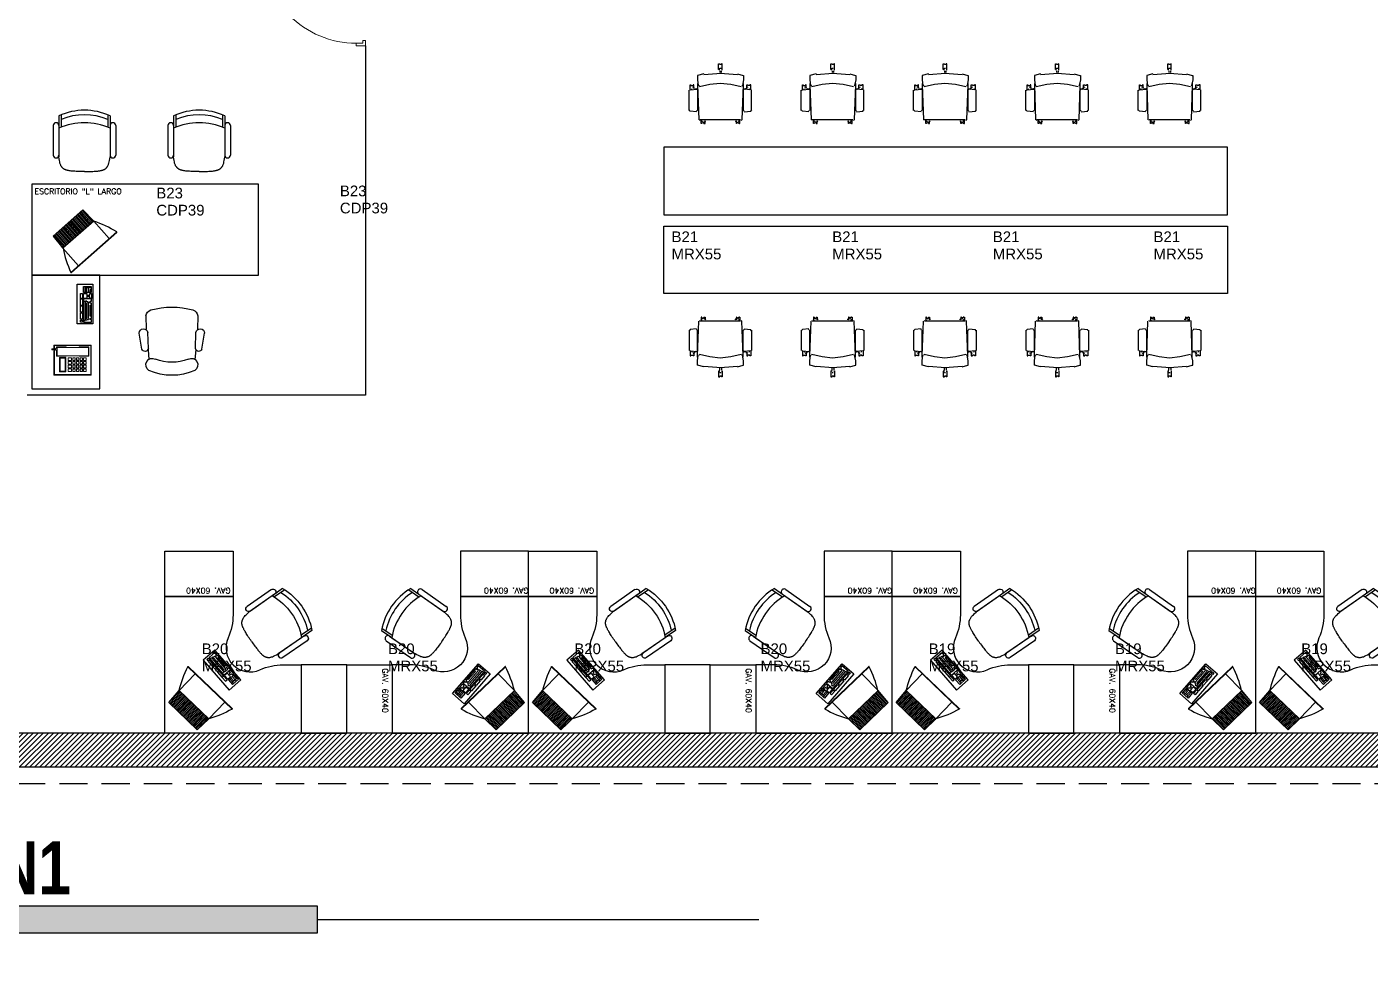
# Model space of a CAD drawing. Header units: millimetres. Extents: x -101 to 3415, y -52 to 1366.
# Drawn here: x 91.42 to 103.34, y 113.46 to 121.87 of the extents above; entities that cross this region are included whole.
import ezdxf
from ezdxf.enums import TextEntityAlignment as Align

# ---------------------------------------------------------------- set-up
doc = ezdxf.new("R2010")
doc.units = ezdxf.units.MM
doc.linetypes.add('XR LINDERO N$0$A-100a LALA IRAPUATO nave equipo$0$HIDDEN', pattern=[0.375, 0.25, -0.125])
for name, color, linetype in [('00_ARQ', 8, 'Continuous'), ('ARQ', 8, 'Continuous'), ('ARQ_MOBILIARIO', 8, 'Continuous'), ('Texto_Iluminación', 7, 'Continuous')]:
    doc.layers.add(name, color=color, linetype=linetype)
doc.styles.add('prot4', font='swisseb.ttf', dxfattribs={"width": 0.56})
doc.styles.add('ROMANS', font='romans.shx')
doc.styles.add('TÍTULO', font='arial.ttf', dxfattribs={"height": 0.19})

# ---------------------------------------------------------------- blocks, each defined once
blk = doc.blocks.new('TÍTULO PLANO')
blk.add_hatch(color=256).paths.add_polyline_path([(1.912, -0.158), (8.747, -0.158), (8.747, 0.158), (1.912, 0.158)])
for p, q in [((1.912, 0), (0, 0)), ((8.747, 0), (13.969, 0))]:
    blk.add_line(p, q)
blk.add_lwpolyline([(0, 0.658), (1.315, 0.658), (1.315, -0.658), (0, -0.658)])
blk.add_lwpolyline([(1.912, -0.158), (8.747, -0.158), (8.747, 0.158), (1.912, 0.158)], close=True)
at = {"style": 'TÍTULO'}
blk.add_text('ESC.', height=0.19, dxfattribs=at).set_placement((1.912, -0.553))
at = {"style": 'prot4', "width": 0.8}
blk.add_attdef('NOMBRE', (1.912, 0.299), '', height=0.45, dxfattribs=at)
at = {"style": 'prot4'}
blk.add_attdef('NUMERO', text='', height=0.289, dxfattribs=at).set_placement((0.658, 0.326), align=Align.MIDDLE_CENTER)
at = {"style": 'prot4', "width": 1.227796}
blk.add_attdef('CLAVE', text='', height=0.289, dxfattribs=at).set_placement((-0.048, -0.472), (1.289, -0.472), align=Align.FIT)
at = {"style": 'TÍTULO'}
blk.add_attdef('ESCALA', (2.63, -0.558), '', height=0.19, dxfattribs=at)
blk = doc.blocks.new('A$C435F5787')
at = {"linetype": 'ByBlock'}
for p, q in [((0, 0), (0, 0.483)), ((0, 0.483), (0.19, 0.483)), ((0.038, 0.371), (0.063, 0.371)), ((0.038, 0.311), (0.038, 0.371)), ((0.063, 0.371), (0.063, 0.311)), ((0.076, 0.381), (0.076, 0.457)), ((0.076, 0.457), (0.171, 0.457)), ((0.171, 0.381), (0.076, 0.381)), ((0.076, 0.311), (0.076, 0.371)), ((0.076, 0.371), (0.117, 0.371)), ((0.095, 0.438), (0.095, 0.454)), ((0.137, 0.438), (0.095, 0.438)), ((0.095, 0.381), (0.095, 0.435)), ((0.114, 0.384), (0.114, 0.435)), ((0.117, 0.371), (0.117, 0.311)), ((0.133, 0.33), (0.133, 0.352)), ((0.133, 0.352), (0.152, 0.352)), ((0.152, 0.33), (0.133, 0.33)), ((0.137, 0.438), (0.137, 0.454)), ((0.171, 0.438), (0.137, 0.438)), ((0.137, 0.381), (0.137, 0.435)), ((0.152, 0.352), (0.152, 0.371)), ((0.152, 0.371), (0.175, 0.371)), ((0.152, 0.311), (0.152, 0.33)), ((0.156, 0.384), (0.156, 0.419)), ((0.156, 0.419), (0.171, 0.419)), ((0.171, 0.457), (0.171, 0.381)), ((0.175, 0.371), (0.175, 0.311)), ((0.19, 0.483), (0.19, 0)), ((0.063, 0.311), (0.038, 0.311)), ((0.038, 0.305), (0.063, 0.305)), ((0.038, 0.225), (0.038, 0.305)), ((0.063, 0.225), (0.038, 0.225)), ((0.038, 0.143), (0.038, 0.219)), ((0.038, 0.219), (0.063, 0.219)), ((0.063, 0.305), (0.063, 0.225)), ((0.063, 0.219), (0.063, 0.143)), ((0.117, 0.311), (0.076, 0.311)), ((0.076, 0.305), (0.076, 0.022)), ((0.175, 0.305), (0.076, 0.305)), ((0.098, 0.273), (0.079, 0.273)), ((0.117, 0.279), (0.098, 0.279)), ((0.098, 0.279), (0.098, 0.273)), ((0.098, 0.051), (0.098, 0.267)), ((0.117, 0.267), (0.117, 0.279)), ((0.133, 0.267), (0.117, 0.267)), ((0.117, 0.06), (0.117, 0.257)), ((0.133, 0.257), (0.133, 0.267)), ((0.152, 0.257), (0.133, 0.257)), ((0.137, 0.07), (0.137, 0.254)), ((0.175, 0.311), (0.152, 0.311)), ((0.156, 0.254), (0.156, 0.276)), ((0.156, 0.276), (0.175, 0.276)), ((0.175, 0.254), (0.156, 0.254)), ((0.156, 0.095), (0.156, 0.229)), ((0.156, 0.229), (0.175, 0.229)), ((0.175, 0.276), (0.175, 0.305)), ((0.175, 0.067), (0.175, 0.254)), ((0.063, 0.143), (0.038, 0.143)), ((0.038, 0.133), (0.063, 0.133)), ((0.038, 0.057), (0.038, 0.133)), ((0.063, 0.057), (0.038, 0.057)), ((0.038, 0.044), (0.063, 0.044)), ((0.038, 0.022), (0.038, 0.044)), ((0.063, 0.022), (0.038, 0.022)), ((0.063, 0.133), (0.063, 0.057)), ((0.063, 0.044), (0.063, 0.022)), ((0.076, 0.022), (0.175, 0.022)), ((0.079, 0.041), (0.095, 0.041)), ((0.095, 0.041), (0.095, 0.048)), ((0.095, 0.048), (0.117, 0.048)), ((0.117, 0.048), (0.117, 0.054)), ((0.117, 0.054), (0.137, 0.054)), ((0.137, 0.054), (0.137, 0.063)), ((0.137, 0.063), (0.156, 0.063)), ((0.175, 0.095), (0.156, 0.095)), ((0.156, 0.051), (0.156, 0.067)), ((0.156, 0.067), (0.175, 0.067)), ((0.175, 0.051), (0.156, 0.051)), ((0.175, 0.022), (0.175, 0.051)), ((0.19, 0), (0, 0))]:
    blk.add_line(p, q, dxfattribs=at)
blk = doc.blocks.new('m-tv pla')
h = blk.add_hatch()
h.set_pattern_fill('ANSI31', color=256, scale=0.005, angle=45, style=0)
h.set_pattern_definition([(90, (-254.158094, -242.753814), (-0.015875, 2e-18), [])])
h.paths.add_polyline_path([(0.24, -0.474), (0.25, -0.284), (-0.25, -0.284), (-0.24, -0.474)])
for p, q in [((0.373, 0), (-0.373, 0)), ((-0.368, 0.006), (0.368, 0.006)), ((-0.25, -0.284), (-0.25, 0)), ((0.25, -0.284), (0.25, 0)), ((-0.24, -0.474), (-0.25, -0.284)), ((-0.25, -0.284), (0.25, -0.284)), ((0.24, -0.474), (0.25, -0.284)), ((-0.24, -0.474), (0.24, -0.474))]:
    blk.add_line(p, q)
for centre, radius, start, end in [((-0.368, 0.001), 0.005, 90, 196.7752), ((0.898, 0.383), 1.327, 196.7752, 210.1505), ((-0.898, 0.383), 1.327, 329.8495, 343.2248), ((0.368, 0.001), 0.005, 343.2248, 90)]:
    blk.add_arc(centre, radius, start, end)
blk = doc.blocks.new('A$C369842D8')
for p, q in [((0.05, 0.491), (0.05, 0.381)), ((0.07, 0.5), (0.07, 0.39)), ((0.48, 0.5), (0.48, 0.39)), ((0.5, 0.491), (0.5, 0.381)), ((0, 0.405), (0, 0.145)), ((0.05, 0.405), (0.05, 0.145)), ((0.05, 0.38), (0.05, 0.13)), ((0.5, 0.405), (0.5, 0.145)), ((0.5, 0.38), (0.5, 0.13)), ((0.55, 0.405), (0.55, 0.145))]:
    blk.add_line(p, q)
for points in [[(0.275, 0), (0.262, 0), (0.249, 0), (0.236, 0.001), (0.224, 0.001), (0.212, 0.001), (0.201, 0.002), (0.19, 0.003), (0.181, 0.003), (0.172, 0.004), (0.164, 0.005), (0.157, 0.005), (0.15, 0.006), (0.145, 0.007), (0.139, 0.008), (0.134, 0.009), (0.13, 0.009), (0.126, 0.01), (0.122, 0.011), (0.118, 0.012), (0.114, 0.013), (0.111, 0.014), (0.108, 0.015), (0.105, 0.017), (0.102, 0.018), (0.1, 0.019), (0.097, 0.021), (0.095, 0.022), (0.093, 0.024), (0.091, 0.025), (0.089, 0.027), (0.087, 0.028), (0.085, 0.03), (0.083, 0.032), (0.081, 0.034), (0.079, 0.036), (0.077, 0.039), (0.075, 0.041), (0.073, 0.044), (0.071, 0.048), (0.068, 0.051), (0.066, 0.056), (0.064, 0.061), (0.062, 0.067), (0.059, 0.075), (0.057, 0.085), (0.055, 0.097), (0.052, 0.112), (0.05, 0.13)], [(0.275, 0), (0.288, 0), (0.301, 0), (0.314, 0.001), (0.326, 0.001), (0.338, 0.001), (0.349, 0.002), (0.36, 0.003), (0.369, 0.003), (0.378, 0.004), (0.386, 0.005), (0.393, 0.005), (0.4, 0.006), (0.405, 0.007), (0.411, 0.008), (0.416, 0.009), (0.42, 0.009), (0.424, 0.01), (0.428, 0.011), (0.432, 0.012), (0.436, 0.013), (0.439, 0.014), (0.442, 0.015), (0.445, 0.017), (0.448, 0.018), (0.45, 0.019), (0.453, 0.021), (0.455, 0.022), (0.457, 0.024), (0.459, 0.025), (0.461, 0.027), (0.463, 0.028), (0.465, 0.03), (0.467, 0.032), (0.469, 0.034), (0.471, 0.036), (0.473, 0.039), (0.475, 0.041), (0.477, 0.044), (0.479, 0.048), (0.482, 0.051), (0.484, 0.056), (0.486, 0.061), (0.488, 0.067), (0.491, 0.075), (0.493, 0.085), (0.495, 0.097), (0.498, 0.112), (0.5, 0.13)]]:
    blk.add_lwpolyline(points)
for centre, radius, start, end in [((0.275, 0), 0.54, 65.3885, 114.6115), ((0.275, -0.04), 0.54, 67.7008, 112.2992), ((0.025, 0.405), 0.025, 0, 180), ((0.275, -0.11), 0.54, 65.3885, 114.6115), ((0.525, 0.405), 0.025, 0, 180), ((0.025, 0.145), 0.025, 180, 0), ((0.525, 0.145), 0.025, 180, 0)]:
    blk.add_arc(centre, radius, start, end)
blk = doc.blocks.new('XR N1-N2$0$030 puerta 013-h')
at = {"linetype": 'Continuous', "lineweight": 0}
for p, q in [((3.994, 17.305), (3.994, 17.255)), ((4.007, 17.305), (3.994, 17.305)), ((3.994, 17.255), (4.007, 17.255)), ((4.007, 17.305), (4.007, 17.293)), ((4.007, 17.293), (4.019, 17.293)), ((4.007, 17.255), (4.007, 17.268)), ((4.007, 17.268), (4.019, 17.268)), ((4.019, 17.33), (4.069, 17.33)), ((4.019, 16.38), (4.019, 17.33)), ((4.069, 17.33), (4.069, 16.38)), ((4.081, 17.293), (4.069, 17.293)), ((4.081, 17.268), (4.069, 17.268)), ((4.081, 17.305), (4.094, 17.305)), ((4.081, 17.305), (4.081, 17.293)), ((4.081, 17.255), (4.081, 17.268)), ((4.094, 17.255), (4.081, 17.255)), ((4.094, 17.305), (4.094, 17.255)), ((3.099, 16.365), (3.099, 16.405)), ((3.099, 16.405), (3.124, 16.405)), ((3.099, 16.315), (3.099, 16.365)), ((3.149, 16.315), (3.099, 16.315)), ((3.124, 16.405), (3.124, 16.34)), ((3.124, 16.34), (3.149, 16.34)), ((3.149, 16.34), (3.149, 16.315)), ((4.069, 16.38), (4.019, 16.38)), ((4.049, 16.34), (4.049, 16.315)), ((4.074, 16.34), (4.049, 16.34)), ((4.049, 16.315), (4.099, 16.315)), ((4.099, 16.405), (4.074, 16.405)), ((4.074, 16.405), (4.074, 16.34)), ((4.099, 16.405), (4.099, 16.315))]:
    blk.add_line(p, q, dxfattribs=at)
blk.add_arc((4.044, 16.41), 0.92, 88.4391, 180.3278, dxfattribs=at)
blk = doc.blocks.new('*U335')
at = {"layer": 'ARQ'}
for p, q in [((-0.035, 0.267), (-0.079, 0.267)), ((-0.079, 0.267), (-0.079, 0.261)), ((-0.035, 0.267), (-0.079, 0.267)), ((-0.079, 0.267), (-0.079, 0.261)), ((-0.079, 0.261), (-0.073, 0.261)), ((-0.079, 0.261), (-0.073, 0.261)), ((-0.079, 0.234), (-0.079, 0.24)), ((-0.079, 0.24), (-0.073, 0.24)), ((-0.079, 0.234), (-0.079, 0.24)), ((-0.079, 0.24), (-0.073, 0.24)), ((-0.073, 0.261), (-0.073, 0.24)), ((-0.073, 0.261), (-0.073, 0.24)), ((-0.052, 0.229), (-0.057, 0.245)), ((-0.052, 0.229), (-0.057, 0.245)), ((-0.035, 0.256), (-0.046, 0.25)), ((-0.035, 0.256), (-0.046, 0.25)), ((-0.035, 0.267), (-0.041, 0.207)), ((-0.035, 0.267), (-0.041, 0.207)), ((-0.03, 0.272), (-0.035, 0.267)), ((-0.03, 0.272), (-0.035, 0.267)), ((0.15, 0.278), (-0.03, 0.278)), ((0.15, 0.278), (-0.03, 0.278)), ((0.155, 0.267), (0.144, 0.278)), ((0.155, 0.267), (0.144, 0.278)), ((0.161, 0.212), (0.155, 0.267)), ((0.161, 0.212), (0.155, 0.267)), ((-0.171, 0.147), (-0.183, -0.006)), ((-0.171, 0.147), (-0.183, -0.006)), ((-0.177, 0.147), (-0.161, 0.202)), ((-0.177, 0.147), (-0.161, 0.202)), ((-0.161, 0.202), (-0.123, 0.202)), ((-0.161, 0.202), (-0.123, 0.202)), ((-0.123, 0.202), (-0.073, 0.196)), ((-0.123, 0.202), (-0.073, 0.196)), ((-0.09, 0.202), (-0.079, 0.202)), ((-0.09, 0.202), (-0.079, 0.202)), ((-0.063, 0.185), (-0.084, 0.093)), ((-0.063, 0.185), (-0.084, 0.093)), ((-0.046, 0.234), (-0.079, 0.234)), ((-0.046, 0.234), (-0.079, 0.234)), ((-0.079, 0.202), (0.231, 0.191)), ((-0.079, 0.202), (0.231, 0.191)), ((-0.068, 0.185), (-0.073, 0.191)), ((-0.068, 0.185), (-0.073, 0.191)), ((-0.046, 0.229), (-0.041, 0.218)), ((-0.046, 0.229), (-0.041, 0.218)), ((-0.046, 0.202), (-0.041, 0.218)), ((-0.046, 0.202), (-0.041, 0.218)), ((-0.041, 0.207), (-0.035, 0.202)), ((-0.041, 0.207), (-0.035, 0.202)), ((-0.035, 0.202), (0.15, 0.202)), ((-0.035, 0.202), (0.15, 0.202)), ((0.014, 0.196), (0.014, 0.202)), ((0.014, 0.196), (0.014, 0.202)), ((0.15, 0.207), (0.155, 0.212)), ((0.15, 0.207), (0.155, 0.212)), ((0.237, 0.18), (0.231, 0.185)), ((0.237, 0.18), (0.231, 0.185)), ((0.231, -0.18), (0.231, 0.18)), ((0.231, -0.18), (0.231, 0.18)), ((0.237, 0.163), (0.248, 0.169)), ((0.264, 0.169), (0.237, 0.169)), ((0.237, 0.163), (0.248, 0.169)), ((0.264, 0.169), (0.237, 0.169)), ((0.259, 0.142), (0.242, 0.131)), ((0.259, 0.142), (0.242, 0.131)), ((0.242, 0.136), (0.248, 0.136)), ((0.264, 0.136), (0.242, 0.136)), ((0.242, 0.136), (0.248, 0.136)), ((0.264, 0.136), (0.242, 0.136)), ((0.259, 0.147), (0.248, 0.158)), ((0.259, 0.147), (0.248, 0.158)), ((0.259, 0.163), (0.259, 0.158)), ((0.264, 0.163), (0.259, 0.163)), ((0.259, 0.163), (0.259, 0.158)), ((0.264, 0.163), (0.259, 0.163)), ((0.259, 0.152), (0.259, 0.147)), ((0.259, 0.152), (0.259, 0.147)), ((0.264, 0.147), (0.259, 0.147)), ((0.264, 0.147), (0.259, 0.147)), ((0.264, 0.163), (0.264, 0.169)), ((0.264, 0.163), (0.264, 0.169)), ((0.264, 0.147), (0.264, 0.136)), ((0.264, 0.147), (0.264, 0.136)), ((-0.259, 0.016), (-0.264, 0.016)), ((-0.264, 0.016), (-0.264, 0.005)), ((-0.259, 0.016), (-0.264, 0.016)), ((-0.264, 0.016), (-0.264, 0.005)), ((-0.264, 0.005), (-0.259, 0.005)), ((-0.264, 0.005), (-0.259, 0.005)), ((-0.215, 0.016), (-0.259, 0.016)), ((-0.215, 0.016), (-0.259, 0.016)), ((-0.259, -0.011), (-0.259, 0.005)), ((-0.259, -0.011), (-0.259, 0.005)), ((-0.226, 0.011), (-0.21, 0.011)), ((-0.226, 0.011), (-0.21, 0.011)), ((-0.226, 0.005), (-0.226, -0.006)), ((-0.226, 0.005), (-0.226, -0.006)), ((-0.215, 0.005), (-0.215, 0.016)), ((-0.215, 0.005), (-0.215, 0.016)), ((-0.204, 0.005), (-0.188, 0.005)), ((-0.204, 0.005), (-0.188, 0.005)), ((-0.084, 0.093), (-0.095, 0)), ((-0.084, 0.093), (-0.095, 0)), ((-0.264, -0.016), (-0.264, -0.011)), ((-0.264, -0.011), (-0.259, -0.011)), ((-0.264, -0.016), (-0.264, -0.011)), ((-0.264, -0.011), (-0.259, -0.011)), ((-0.259, -0.016), (-0.264, -0.016)), ((-0.259, -0.016), (-0.264, -0.016)), ((-0.215, -0.016), (-0.259, -0.016)), ((-0.215, -0.016), (-0.259, -0.016)), ((-0.21, -0.016), (-0.226, -0.016)), ((-0.21, -0.016), (-0.226, -0.016)), ((-0.215, -0.011), (-0.215, -0.016)), ((-0.215, -0.011), (-0.215, -0.016)), ((-0.188, -0.011), (-0.204, -0.011)), ((-0.188, -0.011), (-0.204, -0.011)), ((-0.183, 0), (-0.171, -0.152)), ((-0.183, 0), (-0.171, -0.152)), ((-0.095, 0), (-0.084, -0.093)), ((-0.095, 0), (-0.084, -0.093)), ((-0.084, -0.093), (-0.063, -0.185)), ((-0.084, -0.093), (-0.063, -0.185)), ((-0.177, -0.152), (-0.161, -0.202)), ((-0.177, -0.152), (-0.161, -0.202)), ((-0.161, -0.202), (-0.161, -0.207)), ((-0.161, -0.202), (-0.161, -0.207)), ((-0.161, -0.207), (-0.123, -0.207)), ((-0.161, -0.207), (-0.123, -0.207)), ((-0.123, -0.207), (-0.073, -0.196)), ((-0.123, -0.207), (-0.073, -0.196)), ((-0.09, -0.202), (-0.079, -0.202)), ((-0.09, -0.202), (-0.079, -0.202)), ((-0.079, -0.202), (0.231, -0.191)), ((-0.079, -0.202), (0.231, -0.191)), ((-0.046, -0.234), (-0.079, -0.234)), ((-0.079, -0.234), (-0.079, -0.24)), ((-0.046, -0.234), (-0.079, -0.234)), ((-0.079, -0.234), (-0.079, -0.24)), ((-0.073, -0.196), (-0.068, -0.191)), ((-0.073, -0.196), (-0.068, -0.191)), ((-0.057, -0.245), (-0.052, -0.229)), ((-0.057, -0.245), (-0.052, -0.229)), ((-0.046, -0.202), (-0.041, -0.223)), ((-0.046, -0.202), (-0.041, -0.223)), ((-0.046, -0.229), (-0.041, -0.218)), ((-0.046, -0.229), (-0.041, -0.218)), ((-0.035, -0.207), (-0.041, -0.212)), ((-0.035, -0.207), (-0.041, -0.212)), ((-0.035, -0.272), (-0.041, -0.212)), ((-0.035, -0.272), (-0.041, -0.212)), ((-0.035, -0.202), (0.15, -0.202)), ((-0.035, -0.202), (0.15, -0.202)), ((0.014, -0.202), (0.019, -0.202)), ((0.014, -0.202), (0.019, -0.202)), ((0.155, -0.212), (0.15, -0.207)), ((0.155, -0.212), (0.15, -0.207)), ((0.161, -0.212), (0.155, -0.272)), ((0.161, -0.212), (0.155, -0.272)), ((0.231, -0.191), (0.237, -0.185)), ((0.231, -0.191), (0.237, -0.185)), ((0.248, -0.169), (0.237, -0.163)), ((0.248, -0.169), (0.237, -0.163)), ((0.264, -0.174), (0.237, -0.174)), ((0.264, -0.174), (0.237, -0.174)), ((0.242, -0.136), (0.248, -0.136)), ((0.242, -0.136), (0.259, -0.147)), ((0.242, -0.136), (0.248, -0.136)), ((0.242, -0.136), (0.259, -0.147)), ((0.264, -0.142), (0.242, -0.142)), ((0.264, -0.142), (0.242, -0.142)), ((0.248, -0.163), (0.259, -0.152)), ((0.248, -0.163), (0.259, -0.152)), ((0.259, -0.152), (0.259, -0.147)), ((0.264, -0.147), (0.259, -0.147)), ((0.259, -0.152), (0.259, -0.147)), ((0.264, -0.147), (0.259, -0.147)), ((0.259, -0.163), (0.264, -0.163)), ((0.264, -0.163), (0.259, -0.163)), ((0.259, -0.163), (0.264, -0.163)), ((0.264, -0.163), (0.259, -0.163)), ((0.264, -0.147), (0.264, -0.142)), ((0.264, -0.147), (0.264, -0.142)), ((0.264, -0.169), (0.264, -0.163)), ((0.264, -0.169), (0.264, -0.163)), ((0.264, -0.169), (0.264, -0.174)), ((0.264, -0.169), (0.264, -0.174)), ((-0.079, -0.24), (-0.079, -0.245)), ((-0.079, -0.24), (-0.079, -0.245)), ((-0.079, -0.245), (-0.073, -0.245)), ((-0.079, -0.245), (-0.073, -0.245)), ((-0.079, -0.267), (-0.079, -0.261)), ((-0.079, -0.261), (-0.073, -0.261)), ((-0.079, -0.267), (-0.079, -0.261)), ((-0.079, -0.261), (-0.073, -0.261)), ((-0.079, -0.272), (-0.079, -0.267)), ((-0.079, -0.272), (-0.079, -0.267)), ((-0.035, -0.272), (-0.079, -0.272)), ((-0.035, -0.272), (-0.079, -0.272)), ((-0.073, -0.261), (-0.073, -0.245)), ((-0.073, -0.261), (-0.073, -0.245)), ((-0.046, -0.256), (-0.035, -0.261)), ((-0.046, -0.256), (-0.035, -0.261)), ((-0.035, -0.272), (-0.03, -0.278)), ((-0.035, -0.272), (-0.03, -0.278)), ((0.15, -0.278), (-0.03, -0.278)), ((0.15, -0.278), (-0.03, -0.278)), ((0.144, -0.278), (0.155, -0.267)), ((0.144, -0.278), (0.155, -0.267))]:
    blk.add_line(p, q, dxfattribs=at)
blk = doc.blocks.new('*U334')
at = {"layer": 'ARQ_MOBILIARIO', "color": 0, "linetype": 'ByBlock', "lineweight": -2, "transparency": 16777216}
for p in [(0, 0), (0, -0.996), (0, -1.993), (0, -2.989), (0, -3.986)]:
    blk.add_blockref('*U335', p, dxfattribs=at)
blk = doc.blocks.new('*U321')
at = {"layer": 'ARQ'}
for p, q in [((-0.035, 0.267), (-0.079, 0.267)), ((-0.079, 0.267), (-0.079, 0.261)), ((-0.035, 0.267), (-0.079, 0.267)), ((-0.079, 0.267), (-0.079, 0.261)), ((-0.079, 0.261), (-0.073, 0.261)), ((-0.079, 0.261), (-0.073, 0.261)), ((-0.079, 0.234), (-0.079, 0.24)), ((-0.079, 0.24), (-0.073, 0.24)), ((-0.079, 0.234), (-0.079, 0.24)), ((-0.079, 0.24), (-0.073, 0.24)), ((-0.073, 0.261), (-0.073, 0.24)), ((-0.073, 0.261), (-0.073, 0.24)), ((-0.052, 0.229), (-0.057, 0.245)), ((-0.052, 0.229), (-0.057, 0.245)), ((-0.035, 0.256), (-0.046, 0.25)), ((-0.035, 0.256), (-0.046, 0.25)), ((-0.035, 0.267), (-0.041, 0.207)), ((-0.035, 0.267), (-0.041, 0.207)), ((-0.03, 0.272), (-0.035, 0.267)), ((-0.03, 0.272), (-0.035, 0.267)), ((0.15, 0.278), (-0.03, 0.278)), ((0.15, 0.278), (-0.03, 0.278)), ((0.155, 0.267), (0.144, 0.278)), ((0.155, 0.267), (0.144, 0.278)), ((0.161, 0.212), (0.155, 0.267)), ((0.161, 0.212), (0.155, 0.267)), ((-0.171, 0.147), (-0.183, -0.006)), ((-0.171, 0.147), (-0.183, -0.006)), ((-0.177, 0.147), (-0.161, 0.202)), ((-0.177, 0.147), (-0.161, 0.202)), ((-0.161, 0.202), (-0.123, 0.202)), ((-0.161, 0.202), (-0.123, 0.202)), ((-0.123, 0.202), (-0.073, 0.196)), ((-0.123, 0.202), (-0.073, 0.196)), ((-0.09, 0.202), (-0.079, 0.202)), ((-0.09, 0.202), (-0.079, 0.202)), ((-0.063, 0.185), (-0.084, 0.093)), ((-0.063, 0.185), (-0.084, 0.093)), ((-0.046, 0.234), (-0.079, 0.234)), ((-0.046, 0.234), (-0.079, 0.234)), ((-0.079, 0.202), (0.231, 0.191)), ((-0.079, 0.202), (0.231, 0.191)), ((-0.068, 0.185), (-0.073, 0.191)), ((-0.068, 0.185), (-0.073, 0.191)), ((-0.046, 0.229), (-0.041, 0.218)), ((-0.046, 0.229), (-0.041, 0.218)), ((-0.046, 0.202), (-0.041, 0.218)), ((-0.046, 0.202), (-0.041, 0.218)), ((-0.041, 0.207), (-0.035, 0.202)), ((-0.041, 0.207), (-0.035, 0.202)), ((-0.035, 0.202), (0.15, 0.202)), ((-0.035, 0.202), (0.15, 0.202)), ((0.014, 0.196), (0.014, 0.202)), ((0.014, 0.196), (0.014, 0.202)), ((0.15, 0.207), (0.155, 0.212)), ((0.15, 0.207), (0.155, 0.212)), ((0.237, 0.18), (0.231, 0.185)), ((0.237, 0.18), (0.231, 0.185)), ((0.231, -0.18), (0.231, 0.18)), ((0.231, -0.18), (0.231, 0.18)), ((0.237, 0.163), (0.248, 0.169)), ((0.264, 0.169), (0.237, 0.169)), ((0.237, 0.163), (0.248, 0.169)), ((0.264, 0.169), (0.237, 0.169)), ((0.259, 0.142), (0.242, 0.131)), ((0.259, 0.142), (0.242, 0.131)), ((0.242, 0.136), (0.248, 0.136)), ((0.264, 0.136), (0.242, 0.136)), ((0.242, 0.136), (0.248, 0.136)), ((0.264, 0.136), (0.242, 0.136)), ((0.259, 0.147), (0.248, 0.158)), ((0.259, 0.147), (0.248, 0.158)), ((0.259, 0.163), (0.259, 0.158)), ((0.264, 0.163), (0.259, 0.163)), ((0.259, 0.163), (0.259, 0.158)), ((0.264, 0.163), (0.259, 0.163)), ((0.259, 0.152), (0.259, 0.147)), ((0.259, 0.152), (0.259, 0.147)), ((0.264, 0.147), (0.259, 0.147)), ((0.264, 0.147), (0.259, 0.147)), ((0.264, 0.163), (0.264, 0.169)), ((0.264, 0.163), (0.264, 0.169)), ((0.264, 0.147), (0.264, 0.136)), ((0.264, 0.147), (0.264, 0.136)), ((-0.259, 0.016), (-0.264, 0.016)), ((-0.264, 0.016), (-0.264, 0.005)), ((-0.259, 0.016), (-0.264, 0.016)), ((-0.264, 0.016), (-0.264, 0.005)), ((-0.264, 0.005), (-0.259, 0.005)), ((-0.264, 0.005), (-0.259, 0.005)), ((-0.215, 0.016), (-0.259, 0.016)), ((-0.215, 0.016), (-0.259, 0.016)), ((-0.259, -0.011), (-0.259, 0.005)), ((-0.259, -0.011), (-0.259, 0.005)), ((-0.226, 0.011), (-0.21, 0.011)), ((-0.226, 0.011), (-0.21, 0.011)), ((-0.226, 0.005), (-0.226, -0.006)), ((-0.226, 0.005), (-0.226, -0.006)), ((-0.215, 0.005), (-0.215, 0.016)), ((-0.215, 0.005), (-0.215, 0.016)), ((-0.204, 0.005), (-0.188, 0.005)), ((-0.204, 0.005), (-0.188, 0.005)), ((-0.084, 0.093), (-0.095, 0)), ((-0.084, 0.093), (-0.095, 0)), ((-0.264, -0.016), (-0.264, -0.011)), ((-0.264, -0.011), (-0.259, -0.011)), ((-0.264, -0.016), (-0.264, -0.011)), ((-0.264, -0.011), (-0.259, -0.011)), ((-0.259, -0.016), (-0.264, -0.016)), ((-0.259, -0.016), (-0.264, -0.016)), ((-0.215, -0.016), (-0.259, -0.016)), ((-0.215, -0.016), (-0.259, -0.016)), ((-0.21, -0.016), (-0.226, -0.016)), ((-0.21, -0.016), (-0.226, -0.016)), ((-0.215, -0.011), (-0.215, -0.016)), ((-0.215, -0.011), (-0.215, -0.016)), ((-0.188, -0.011), (-0.204, -0.011)), ((-0.188, -0.011), (-0.204, -0.011)), ((-0.183, 0), (-0.171, -0.152)), ((-0.183, 0), (-0.171, -0.152)), ((-0.095, 0), (-0.084, -0.093)), ((-0.095, 0), (-0.084, -0.093)), ((-0.084, -0.093), (-0.063, -0.185)), ((-0.084, -0.093), (-0.063, -0.185)), ((-0.177, -0.152), (-0.161, -0.202)), ((-0.177, -0.152), (-0.161, -0.202)), ((-0.161, -0.202), (-0.161, -0.207)), ((-0.161, -0.202), (-0.161, -0.207)), ((-0.161, -0.207), (-0.123, -0.207)), ((-0.161, -0.207), (-0.123, -0.207)), ((-0.123, -0.207), (-0.073, -0.196)), ((-0.123, -0.207), (-0.073, -0.196)), ((-0.09, -0.202), (-0.079, -0.202)), ((-0.09, -0.202), (-0.079, -0.202)), ((-0.079, -0.202), (0.231, -0.191)), ((-0.079, -0.202), (0.231, -0.191)), ((-0.046, -0.234), (-0.079, -0.234)), ((-0.079, -0.234), (-0.079, -0.24)), ((-0.046, -0.234), (-0.079, -0.234)), ((-0.079, -0.234), (-0.079, -0.24)), ((-0.073, -0.196), (-0.068, -0.191)), ((-0.073, -0.196), (-0.068, -0.191)), ((-0.057, -0.245), (-0.052, -0.229)), ((-0.057, -0.245), (-0.052, -0.229)), ((-0.046, -0.202), (-0.041, -0.223)), ((-0.046, -0.202), (-0.041, -0.223)), ((-0.046, -0.229), (-0.041, -0.218)), ((-0.046, -0.229), (-0.041, -0.218)), ((-0.035, -0.207), (-0.041, -0.212)), ((-0.035, -0.207), (-0.041, -0.212)), ((-0.035, -0.272), (-0.041, -0.212)), ((-0.035, -0.272), (-0.041, -0.212)), ((-0.035, -0.202), (0.15, -0.202)), ((-0.035, -0.202), (0.15, -0.202)), ((0.014, -0.202), (0.019, -0.202)), ((0.014, -0.202), (0.019, -0.202)), ((0.155, -0.212), (0.15, -0.207)), ((0.155, -0.212), (0.15, -0.207)), ((0.161, -0.212), (0.155, -0.272)), ((0.161, -0.212), (0.155, -0.272)), ((0.231, -0.191), (0.237, -0.185)), ((0.231, -0.191), (0.237, -0.185)), ((0.248, -0.169), (0.237, -0.163)), ((0.248, -0.169), (0.237, -0.163)), ((0.264, -0.174), (0.237, -0.174)), ((0.264, -0.174), (0.237, -0.174)), ((0.242, -0.136), (0.248, -0.136)), ((0.242, -0.136), (0.259, -0.147)), ((0.242, -0.136), (0.248, -0.136)), ((0.242, -0.136), (0.259, -0.147)), ((0.264, -0.142), (0.242, -0.142)), ((0.264, -0.142), (0.242, -0.142)), ((0.248, -0.163), (0.259, -0.152)), ((0.248, -0.163), (0.259, -0.152)), ((0.259, -0.152), (0.259, -0.147)), ((0.264, -0.147), (0.259, -0.147)), ((0.259, -0.152), (0.259, -0.147)), ((0.264, -0.147), (0.259, -0.147)), ((0.259, -0.163), (0.264, -0.163)), ((0.264, -0.163), (0.259, -0.163)), ((0.259, -0.163), (0.264, -0.163)), ((0.264, -0.163), (0.259, -0.163)), ((0.264, -0.147), (0.264, -0.142)), ((0.264, -0.147), (0.264, -0.142)), ((0.264, -0.169), (0.264, -0.163)), ((0.264, -0.169), (0.264, -0.163)), ((0.264, -0.169), (0.264, -0.174)), ((0.264, -0.169), (0.264, -0.174)), ((-0.079, -0.24), (-0.079, -0.245)), ((-0.079, -0.24), (-0.079, -0.245)), ((-0.079, -0.245), (-0.073, -0.245)), ((-0.079, -0.245), (-0.073, -0.245)), ((-0.079, -0.267), (-0.079, -0.261)), ((-0.079, -0.261), (-0.073, -0.261)), ((-0.079, -0.267), (-0.079, -0.261)), ((-0.079, -0.261), (-0.073, -0.261)), ((-0.079, -0.272), (-0.079, -0.267)), ((-0.079, -0.272), (-0.079, -0.267)), ((-0.035, -0.272), (-0.079, -0.272)), ((-0.035, -0.272), (-0.079, -0.272)), ((-0.073, -0.261), (-0.073, -0.245)), ((-0.073, -0.261), (-0.073, -0.245)), ((-0.046, -0.256), (-0.035, -0.261)), ((-0.046, -0.256), (-0.035, -0.261)), ((-0.035, -0.272), (-0.03, -0.278)), ((-0.035, -0.272), (-0.03, -0.278)), ((0.15, -0.278), (-0.03, -0.278)), ((0.15, -0.278), (-0.03, -0.278)), ((0.144, -0.278), (0.155, -0.267)), ((0.144, -0.278), (0.155, -0.267))]:
    blk.add_line(p, q, dxfattribs=at)
blk = doc.blocks.new('*U320')
at = {"layer": 'ARQ_MOBILIARIO', "color": 0, "linetype": 'ByBlock', "lineweight": -2, "transparency": 16777216}
for p in [(0, 0), (0, -0.996), (0, -1.993), (0, -2.989), (0, -3.986)]:
    blk.add_blockref('*U321', p, dxfattribs=at)
blk = doc.blocks.new('silla3')
for p, q in [((-0.263, -0.23), (-0.288, -0.371)), ((-0.207, -0.235), (-0.211, -0.378)), ((-0.21, -0.224), (-0.203, -0.14)), ((0.21, -0.224), (0.203, -0.14)), ((0.207, -0.235), (0.211, -0.378)), ((0.263, -0.23), (0.288, -0.371)), ((-0.229, -0.523), (-0.227, -0.406)), ((0.229, -0.523), (0.227, -0.406))]:
    blk.add_line(p, q)
at = {"extrusion": (0, 0, -1)}
for centre, major_axis, start_param, end_param in [((0, -0.544), (0, 0.544), 5.886316, 6.680055), ((-0.173, -0.092), (0, 0.0577), 2.623535, 5.737508), ((0, -0.552), (0, 0.437), 5.929118, 6.637253), ((0.173, -0.092), (0, 0.0577), 0.545678, 3.65965), ((-0.236, -0.242), (0, 0.031), 5.100262, 7.639608), ((0.236, -0.242), (0, 0.031), 4.926762, 7.466109), ((-0.249, -0.368), (0, 0.0409), 1.815261, 4.651072), ((0.249, -0.368), (0, 0.0409), 1.632114, 4.467924), ((-0.157, -0.504), (0, 0.0781), 3.533117, 4.459171), ((0, 0.187), (0, 0.787), 2.893022, 3.390163), ((0.157, -0.504), (0, 0.0781), 1.824014, 2.750068)]:
    blk.add_ellipse(centre, major_axis=major_axis, ratio=0.958333, start_param=start_param, end_param=end_param, dxfattribs=at)
blk = doc.blocks.new('tel')
at = {"lineweight": 0}
for p, q in [((76.298, 58.662), (76.333, 58.662)), ((76.298, 58.333), (76.298, 58.662)), ((76.303, 58.656), (76.333, 58.656)), ((76.303, 58.338), (76.303, 58.656)), ((76.315, 58.639), (76.315, 58.554)), ((76.327, 58.639), (76.315, 58.639)), ((76.327, 58.646), (76.327, 58.635)), ((76.345, 58.646), (76.327, 58.646)), ((76.331, 58.68), (76.331, 58.673)), ((76.341, 58.68), (76.331, 58.68)), ((76.331, 58.673), (76.341, 58.673)), ((76.333, 58.673), (76.333, 58.646)), ((76.339, 58.673), (76.333, 58.673)), ((76.333, 58.646), (76.339, 58.646)), ((76.339, 58.646), (76.339, 58.673)), ((76.339, 58.662), (76.563, 58.662)), ((76.339, 58.656), (76.558, 58.656)), ((76.341, 58.673), (76.341, 58.68)), ((76.345, 58.635), (76.345, 58.646)), ((76.397, 58.639), (76.345, 58.639)), ((76.397, 58.554), (76.397, 58.639)), ((76.558, 58.656), (76.558, 58.338)), ((76.563, 58.662), (76.563, 58.333)), ((76.315, 58.554), (76.319, 58.554)), ((76.319, 58.635), (76.393, 58.635)), ((76.319, 58.359), (76.319, 58.635)), ((76.327, 58.635), (76.345, 58.635)), ((76.393, 58.635), (76.393, 58.359)), ((76.393, 58.554), (76.397, 58.554)), ((76.408, 58.612), (76.534, 58.612)), ((76.408, 58.557), (76.408, 58.612)), ((76.534, 58.557), (76.408, 58.557)), ((76.412, 58.536), (76.434, 58.536)), ((76.412, 58.507), (76.412, 58.536)), ((76.413, 58.606), (76.528, 58.606)), ((76.413, 58.562), (76.413, 58.606)), ((76.528, 58.562), (76.413, 58.562)), ((76.434, 58.507), (76.434, 58.536)), ((76.444, 58.507), (76.444, 58.536)), ((76.444, 58.536), (76.466, 58.536)), ((76.466, 58.507), (76.466, 58.536)), ((76.476, 58.507), (76.476, 58.536)), ((76.476, 58.536), (76.498, 58.536)), ((76.498, 58.507), (76.498, 58.536)), ((76.508, 58.507), (76.508, 58.536)), ((76.508, 58.536), (76.53, 58.536)), ((76.528, 58.606), (76.528, 58.562)), ((76.53, 58.507), (76.53, 58.536)), ((76.534, 58.612), (76.534, 58.557)), ((76.315, 58.355), (76.315, 58.44)), ((76.315, 58.44), (76.319, 58.44)), ((76.393, 58.44), (76.397, 58.44)), ((76.397, 58.44), (76.397, 58.355)), ((76.434, 58.507), (76.412, 58.507)), ((76.412, 58.475), (76.412, 58.496)), ((76.434, 58.496), (76.412, 58.496)), ((76.434, 58.475), (76.412, 58.475)), ((76.412, 58.443), (76.412, 58.464)), ((76.434, 58.464), (76.412, 58.464)), ((76.434, 58.443), (76.412, 58.443)), ((76.412, 58.411), (76.412, 58.432)), ((76.434, 58.432), (76.412, 58.432)), ((76.434, 58.411), (76.412, 58.411)), ((76.412, 58.379), (76.412, 58.401)), ((76.434, 58.401), (76.412, 58.401)), ((76.434, 58.475), (76.434, 58.496)), ((76.434, 58.443), (76.434, 58.464)), ((76.434, 58.411), (76.434, 58.432)), ((76.434, 58.379), (76.434, 58.401)), ((76.466, 58.507), (76.444, 58.507)), ((76.444, 58.475), (76.444, 58.496)), ((76.466, 58.496), (76.444, 58.496)), ((76.466, 58.475), (76.444, 58.475)), ((76.444, 58.443), (76.444, 58.464)), ((76.466, 58.464), (76.444, 58.464)), ((76.466, 58.443), (76.444, 58.443)), ((76.444, 58.411), (76.444, 58.432)), ((76.466, 58.432), (76.444, 58.432)), ((76.466, 58.411), (76.444, 58.411)), ((76.444, 58.379), (76.444, 58.401)), ((76.466, 58.401), (76.444, 58.401)), ((76.466, 58.475), (76.466, 58.496)), ((76.466, 58.443), (76.466, 58.464)), ((76.466, 58.411), (76.466, 58.432)), ((76.466, 58.379), (76.466, 58.401)), ((76.498, 58.507), (76.476, 58.507)), ((76.498, 58.496), (76.476, 58.496)), ((76.476, 58.475), (76.476, 58.496)), ((76.498, 58.475), (76.476, 58.475)), ((76.498, 58.464), (76.476, 58.464)), ((76.476, 58.443), (76.476, 58.464)), ((76.498, 58.443), (76.476, 58.443)), ((76.498, 58.432), (76.476, 58.432)), ((76.476, 58.411), (76.476, 58.432)), ((76.498, 58.411), (76.476, 58.411)), ((76.476, 58.379), (76.476, 58.401)), ((76.498, 58.401), (76.476, 58.401)), ((76.498, 58.475), (76.498, 58.496)), ((76.498, 58.443), (76.498, 58.464)), ((76.498, 58.411), (76.498, 58.432)), ((76.498, 58.379), (76.498, 58.401)), ((76.53, 58.507), (76.508, 58.507)), ((76.53, 58.496), (76.508, 58.496)), ((76.508, 58.475), (76.508, 58.496)), ((76.53, 58.475), (76.508, 58.475)), ((76.53, 58.464), (76.508, 58.464)), ((76.508, 58.443), (76.508, 58.464)), ((76.53, 58.443), (76.508, 58.443)), ((76.53, 58.432), (76.508, 58.432)), ((76.508, 58.411), (76.508, 58.432)), ((76.53, 58.411), (76.508, 58.411)), ((76.53, 58.401), (76.508, 58.401)), ((76.508, 58.379), (76.508, 58.401)), ((76.53, 58.475), (76.53, 58.496)), ((76.53, 58.443), (76.53, 58.464)), ((76.53, 58.411), (76.53, 58.432)), ((76.53, 58.379), (76.53, 58.401)), ((76.563, 58.333), (76.298, 58.333)), ((76.558, 58.338), (76.303, 58.338)), ((76.397, 58.355), (76.315, 58.355)), ((76.393, 58.359), (76.319, 58.359)), ((76.434, 58.379), (76.412, 58.379)), ((76.466, 58.379), (76.444, 58.379)), ((76.498, 58.379), (76.476, 58.379)), ((76.53, 58.379), (76.508, 58.379))]:
    blk.add_line(p, q, dxfattribs=at)
for s, height, p in [('1', 0.0124, (76.419, 58.48)), ('4', 0.0124, (76.42, 58.448)), ('7', 0.0124, (76.42, 58.416)), ('8', 0.0124, (76.452, 58.416)), ('2', 0.0124, (76.452, 58.48)), ('5', 0.0124, (76.452, 58.447)), ('3', 0.0124, (76.484, 58.48)), ('6', 0.0124, (76.484, 58.448)), ('9', 0.0124, (76.484, 58.416)), ('L1', 0.00933, (76.512, 58.482)), ('L2', 0.00933, (76.512, 58.45)), ('L3', 0.00933, (76.512, 58.418)), ('*', 0.0124, (76.418, 58.382)), ('0', 0.0124, (76.452, 58.384)), ('#', 0.007, (76.485, 58.387)), ('L4', 0.00933, (76.512, 58.386))]:
    blk.add_text(s, height=height).set_placement(p)
blk = doc.blocks.new('*U402')
at = {"layer": 'Texto_Iluminación', "ltscale": 0.3, "style": 'TÍTULO'}
for s, p in [('B21', (-0.278, -0.03, 0.181)), ('MRX55', (-0.278, -0.183, 0.181))]:
    blk.add_text(s, height=0.095, dxfattribs=at).set_placement(p)
blk = doc.blocks.new('*U403')
at = {"layer": 'Texto_Iluminación', "color": 0, "linetype": 'ByBlock', "lineweight": -2, "transparency": 16777216}
for p in [(0, 0), (1.426, 0), (2.851, 0), (4.277, 0)]:
    blk.add_blockref('*U402', p, dxfattribs=at)
blk = doc.blocks.new('*U406')
at = {"layer": 'Texto_Iluminación', "ltscale": 0.3, "style": 'TÍTULO'}
for s, p in [('B19', (-0.278, -0.03, 0.181)), ('MRX55', (-0.278, -0.183, 0.181))]:
    blk.add_text(s, height=0.095, dxfattribs=at).set_placement(p)
blk = doc.blocks.new('*U407')
at = {"layer": 'Texto_Iluminación', "color": 0, "linetype": 'ByBlock', "lineweight": -2, "transparency": 16777216}
for p in [(0, 0), (1.653, 0), (3.306, 0), (4.959, 0)]:
    blk.add_blockref('*U406', p, dxfattribs=at)
blk = doc.blocks.new('*U408')
at = {"layer": 'Texto_Iluminación', "ltscale": 0.3, "style": 'TÍTULO'}
for s, p in [('B20', (-0.278, -0.03, 0.181)), ('MRX55', (-0.278, -0.183, 0.181))]:
    blk.add_text(s, height=0.095, dxfattribs=at).set_placement(p)
blk = doc.blocks.new('*U409')
at = {"layer": 'Texto_Iluminación', "color": 0, "linetype": 'ByBlock', "lineweight": -2, "transparency": 16777216}
for p in [(0, 0), (1.653, 0), (3.306, 0), (4.959, 0)]:
    blk.add_blockref('*U408', p, dxfattribs=at)

msp = doc.modelspace()

# ---------------------------------------------------------------- hatches: boundary and pattern name
at = {"layer": '00_ARQ'}
h = msp.add_hatch(dxfattribs=at)
h.set_pattern_fill('ANSI31', color=8, scale=0.01)
h.set_pattern_definition([(45, (86.484832, 130.19525), (-0.02245064, 0.02245064), [])])
h.paths.add_polyline_path([(111.871, 115.605), (91.261, 115.605), (91.261, 115.305), (111.871, 115.305)])

# ---------------------------------------------------------------- linework, layer by layer
at = {"layer": '00_ARQ', "ltscale": 0.3}
for p, q in [((94.419, 121.704), (94.419, 118.604)), ((94.419, 118.604), (91.419, 118.604))]:
    msp.add_line(p, q, dxfattribs=at)
at = {"layer": '00_ARQ', "linetype": 'XR LINDERO N$0$A-100a LALA IRAPUATO nave equipo$0$HIDDEN'}
msp.add_lwpolyline([(86.454, 115.155), (93.25, 115.157), (106.207, 115.157), (117.219, 115.155), (117.185, 121.539), (117.176, 130.152), (105.79, 130.16), (96.517, 130.164), (89.028, 130.166), (86.485, 130.195), (86.454, 115.155)], dxfattribs=at)
at = {"layer": '00_ARQ'}
msp.add_lwpolyline([(111.871, 115.605), (91.261, 115.605), (91.261, 115.305), (111.871, 115.305)], close=True, dxfattribs=at)
at = {"layer": 'ARQ_MOBILIARIO', "ltscale": 0.3}
for points in [[(97.069, 120.804), (97.069, 120.204), (102.069, 120.204), (102.069, 120.804)], [(97.069, 119.504), (97.069, 120.104), (102.069, 120.104), (102.069, 119.504)]]:
    msp.add_lwpolyline(points, close=True, dxfattribs=at)
at = {"layer": 'ARQ_MOBILIARIO', "ltscale": 0.01}
for points in [[(91.458, 120.474), (91.458, 119.667), (93.472, 119.667), (93.472, 120.474)], [(92.063, 119.667), (91.458, 119.667), (91.458, 118.659), (92.063, 118.659)], [(92.64, 116.815), (92.64, 117.219), (93.245, 117.219), (93.245, 116.815)], [(95.867, 116.815), (95.867, 117.219), (95.262, 117.219), (95.262, 116.815)], [(95.867, 116.815), (95.867, 117.219), (96.472, 117.219), (96.472, 116.815)], [(99.094, 116.815), (99.094, 117.219), (98.489, 117.219), (98.489, 116.815)], [(99.094, 116.815), (99.094, 117.219), (99.699, 117.219), (99.699, 116.815)], [(102.32, 116.815), (102.32, 117.219), (101.715, 117.219), (101.715, 116.815)], [(102.32, 116.815), (102.32, 117.219), (102.925, 117.219), (102.925, 116.815)], [(94.254, 116.21), (93.85, 116.21), (93.85, 115.605), (94.254, 115.605)], [(94.254, 116.21), (94.657, 116.21), (94.657, 115.605), (94.254, 115.605)], [(97.48, 116.21), (97.077, 116.21), (97.077, 115.605), (97.48, 115.605)], [(97.48, 116.21), (97.884, 116.21), (97.884, 115.605), (97.48, 115.605)], [(100.707, 116.21), (100.304, 116.21), (100.304, 115.605), (100.707, 115.605)], [(100.707, 116.21), (101.11, 116.21), (101.11, 115.605), (100.707, 115.605)]]:
    msp.add_lwpolyline(points, close=True, dxfattribs=at)
for points in [[(93.484, 116.166, -0.105703), (93.69, 116.21), (93.85, 116.21), (93.85, 115.605), (92.64, 115.605), (92.64, 116.815), (93.245, 116.815), (93.245, 116.655, -0.105703), (93.201, 116.449, 0.689027)], [(95.023, 116.166, 0.105703), (94.817, 116.21), (94.657, 116.21), (94.657, 115.605), (95.867, 115.605), (95.867, 116.815), (95.262, 116.815), (95.262, 116.655, 0.105703), (95.306, 116.449, -0.689027)], [(96.711, 116.166, -0.105703), (96.917, 116.21), (97.077, 116.21), (97.077, 115.605), (95.867, 115.605), (95.867, 116.815), (96.472, 116.815), (96.472, 116.655, -0.105703), (96.428, 116.449, 0.689027)], [(98.25, 116.166, 0.105703), (98.044, 116.21), (97.884, 116.21), (97.884, 115.605), (99.094, 115.605), (99.094, 116.815), (98.489, 116.815), (98.489, 116.655, 0.105703), (98.533, 116.449, -0.689027)], [(99.937, 116.166, -0.105703), (100.144, 116.21), (100.304, 116.21), (100.304, 115.605), (99.094, 115.605), (99.094, 116.815), (99.699, 116.815), (99.699, 116.655, -0.105703), (99.655, 116.449, 0.689027)], [(101.476, 116.166, 0.105703), (101.27, 116.21), (101.11, 116.21), (101.11, 115.605), (102.32, 115.605), (102.32, 116.815), (101.715, 116.815), (101.715, 116.655, 0.105703), (101.759, 116.449, -0.689027)], [(103.164, 116.166, -0.105703), (103.37, 116.21), (103.53, 116.21), (103.53, 115.605), (102.32, 115.605), (102.32, 116.815), (102.925, 116.815), (102.925, 116.655, -0.105703), (102.881, 116.449, 0.689027)]]:
    msp.add_lwpolyline(points, format="xyb", close=True, dxfattribs=at)

# ---------------------------------------------------------------- block references
at = {"layer": '00_ARQ', "linetype": 'Continuous', "lineweight": 0, "extrusion": (0, 0, -1), "xscale": -0.8999999999997751, "yscale": 0.900000000000091, "zscale": -0.8999999999997751, "rotation": 269.9962343995317}
msp.add_blockref('XR N1-N2$0$030 puerta 013-h', (-109.103, 118.916), dxfattribs=at)
at = {"layer": '00_ARQ'}
ref = msp.add_blockref('TÍTULO PLANO', (87.434, 113.95), dxfattribs=dict(at, xscale=0.75, yscale=0.75, zscale=0.75))
ref.add_attrib('ESCALA', '1:50', (89.406, 113.531), dxfattribs={"layer": '0', "height": 0.1425, "style": 'TÍTULO'})
ref.add_attrib('NOMBRE', 'PLANTA N1', (88.868, 114.174), dxfattribs={"layer": '0', "height": 0.4688, "style": 'prot4', "width": 0.8})
ref.add_attrib('CLAVE', 'A-05', dxfattribs={"layer": '0', "height": 0.217, "style": 'prot4', "width": 1.227796}).set_placement((87.398, 113.596), (88.401, 113.596), align=Align.FIT)
ref.add_attrib('NUMERO', '1', dxfattribs={"layer": '0', "height": 0.217, "style": 'prot4'}).set_placement((87.927, 114.194), align=Align.MIDDLE_CENTER)
at = {"layer": 'ARQ_MOBILIARIO', "xscale": -1, "rotation": 90}
msp.add_blockref('*U320', (97.569, 121.278), dxfattribs=at)
at = {"layer": 'ARQ_MOBILIARIO', "ltscale": 0.01, "xscale": 1.00830868, "yscale": 1.00830868, "zscale": 1.00830868}
for p in [(91.649, 120.587), (92.667, 120.587)]:
    msp.add_blockref('A$C369842D8', p, dxfattribs=at)
at = {"layer": 'ARQ_MOBILIARIO'}
for p, xscale, yscale, zscale, rotation in [((92.009, 119.872), 0.7285030212999954, 0.7285030212999954, 0.7285030212999954, 221.4293606010464), ((93.04, 116.005), -0.7285030212999956, 0.7285030212999954, 0.7285030212999954, 316.2766767066466), ((95.467, 116.005), 0.7285030212999953, 0.7285030212999953, 0.7285030212999953, 43.72332329335327), ((96.267, 116.005), -0.7285030212999956, 0.7285030212999954, 0.7285030212999954, 316.2766767066466), ((98.694, 116.005), 0.7285030212999953, 0.7285030212999953, 0.7285030212999953, 43.72332329335327), ((99.493, 116.005), -0.7285030212999956, 0.7285030212999954, 0.7285030212999954, 316.2766767066466), ((101.921, 116.005), 0.7285030212999953, 0.7285030212999953, 0.7285030212999953, 43.72332329335327), ((102.72, 116.005), -0.7285030212999956, 0.7285030212999954, 0.7285030212999954, 316.2766767066466)]:
    msp.add_blockref('m-tv pla', p, dxfattribs=dict(at, xscale=xscale, yscale=yscale, zscale=zscale, rotation=rotation))
at = {"layer": 'ARQ_MOBILIARIO', "xscale": 0.7259822496000002, "yscale": 0.7259822496000002, "zscale": 0.7259822496000002}
msp.add_blockref('A$C435F5787', (91.863, 119.236), dxfattribs=at)
at = {"layer": 'ARQ_MOBILIARIO', "ltscale": 0.01}
for name, p, xscale, yscale, zscale, rotation in [('silla3', (92.702, 118.779), 1.00830868, 1.00830868, 1.00830868, 180), ('tel', (150.805, 195.98), -1.00830868, 1.00830868, 1.00830868, 90), ('A$C369842D8', (93.568, 116.19), -1.00830868, 1.00830868, 1.00830868, 304.978148278709), ('A$C369842D8', (94.939, 116.19), 1.00830868, 1.00830868, 1.00830868, 55.02185172129101), ('A$C369842D8', (96.795, 116.19), -1.00830868, 1.00830868, 1.00830868, 304.978148278709), ('A$C369842D8', (98.166, 116.19), 1.00830868, 1.00830868, 1.00830868, 55.02185172129101), ('A$C369842D8', (100.021, 116.19), -1.00830868, 1.00830868, 1.00830868, 304.978148278709), ('A$C369842D8', (101.393, 116.19), 1.00830868, 1.00830868, 1.00830868, 55.02185172129101), ('A$C369842D8', (103.248, 116.19), -1.00830868, 1.00830868, 1.00830868, 304.978148278709), ('A$C435F5787', (92.98, 116.25), -0.7259822496000001, 0.7259822496, 0.7259822496, 221.1936937228167), ('A$C435F5787', (96.207, 116.25), -0.7259822496000001, 0.7259822496, 0.7259822496, 221.1936937228167), ('A$C435F5787', (99.433, 116.25), -0.7259822496000001, 0.7259822496, 0.7259822496, 221.1936937228167), ('A$C435F5787', (102.66, 116.25), -0.7259822496000001, 0.7259822496, 0.7259822496, 221.1936937228167), ('A$C435F5787', (95.527, 116.129), 0.7259822495999997, 0.7259822495999997, 0.7259822495999997, 138.8063062771833), ('A$C435F5787', (98.754, 116.129), 0.7259822495999997, 0.7259822495999997, 0.7259822495999997, 138.8063062771833), ('A$C435F5787', (101.98, 116.129), 0.7259822495999997, 0.7259822495999997, 0.7259822495999997, 138.8063062771833)]:
    msp.add_blockref(name, p, dxfattribs=dict(at, xscale=xscale, yscale=yscale, zscale=zscale, rotation=rotation))
at = {"layer": 'ARQ_MOBILIARIO', "rotation": 90}
msp.add_blockref('*U334', (97.569, 119.03), dxfattribs=at)
at = {"layer": 'Texto_Iluminación'}
for name, p in [('*U403', (97.414, 119.991, 0.181)), ('*U409', (93.245, 116.335, 0.181)), ('*U407', (99.696, 116.335, 0.181))]:
    msp.add_blockref(name, p, dxfattribs=at)

# ---------------------------------------------------------------- texts
at = {"layer": 'ARQ_MOBILIARIO', "ltscale": 0.01, "style": 'ROMANS'}
for s, height, rotation, p in [('ESCRITORIO "L" LARGO', 0.05042, 360, (91.483, 120.386)), ('GAV. 60X40', 0.0504, 180, (93.223, 116.893)), ('GAV. 60X40', 0.0504, 180, (95.867, 116.893)), ('GAV. 60X40', 0.0504, 180, (96.449, 116.893)), ('GAV. 60X40', 0.0504, 180, (99.094, 116.893)), ('GAV. 60X40', 0.0504, 180, (99.676, 116.893)), ('GAV. 60X40', 0.0504, 180, (102.32, 116.893)), ('GAV. 60X40', 0.0504, 180, (102.902, 116.893)), ('GAV. 60X40', 0.0504, 270, (94.57, 116.179)), ('GAV. 60X40', 0.0504, 270, (97.796, 116.179)), ('GAV. 60X40', 0.0504, 270, (101.023, 116.179))]:
    msp.add_text(s, height=height, rotation=rotation, dxfattribs=at).set_placement(p)
at = {"layer": 'Texto_Iluminación', "ltscale": 0.3, "style": 'TÍTULO'}
for s, p in [('B23', (92.564, 120.349, 1.086)), ('B23', (94.193, 120.368, 1.086)), ('CDP39', (92.564, 120.197, 1.086)), ('CDP39', (94.193, 120.216, 1.086))]:
    msp.add_text(s, height=0.095, dxfattribs=at).set_placement(p)

doc.saveas('drawing.dxf')
